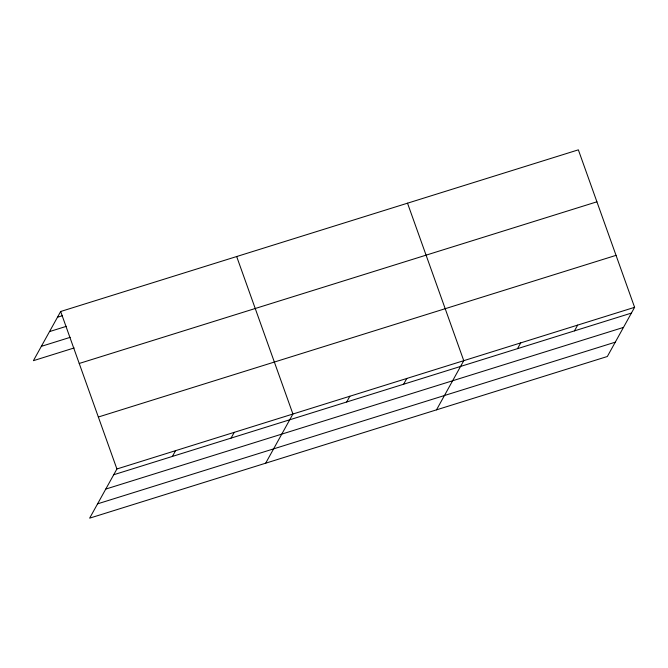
<?xml version="1.0" encoding="UTF-8"?>
<svg xmlns="http://www.w3.org/2000/svg" width="668" height="668" viewBox="0 0 668 668"><rect width="100%" height="100%" fill="white"/><g stroke="black" fill="none" stroke-linecap="round" stroke-linejoin="round"><path stroke-width="1" d="M634.6 307.322L116.908 468.986L89.646 518.159L607.337 356.503L634.6 307.322L578.354 149.841L60.663 311.497L33.4 360.678L74.173 347.944M172.386 456.428L175.575 450.666M231.053 438.108L234.251 432.346M265.664 463.2L292.918 414.018L236.672 256.529M346.675 402.002L349.865 396.241M403.622 384.217L406.812 378.455M436.505 409.851L463.759 360.67L407.513 203.181M517.516 348.654L520.706 342.893M574.463 330.869L577.653 325.107M57.465 317.258L62.441 315.705M49.524 331.587L66.433 326.31M41.341 346.35L70.182 337.34M79.225 363.467L596.916 201.811M98.346 417.016L616.038 255.351M113.71 474.748L631.402 313.092M105.769 489.076L623.461 327.412M97.586 503.839L615.278 342.175M60.663 311.497L116.908 468.986"/></g></svg>
